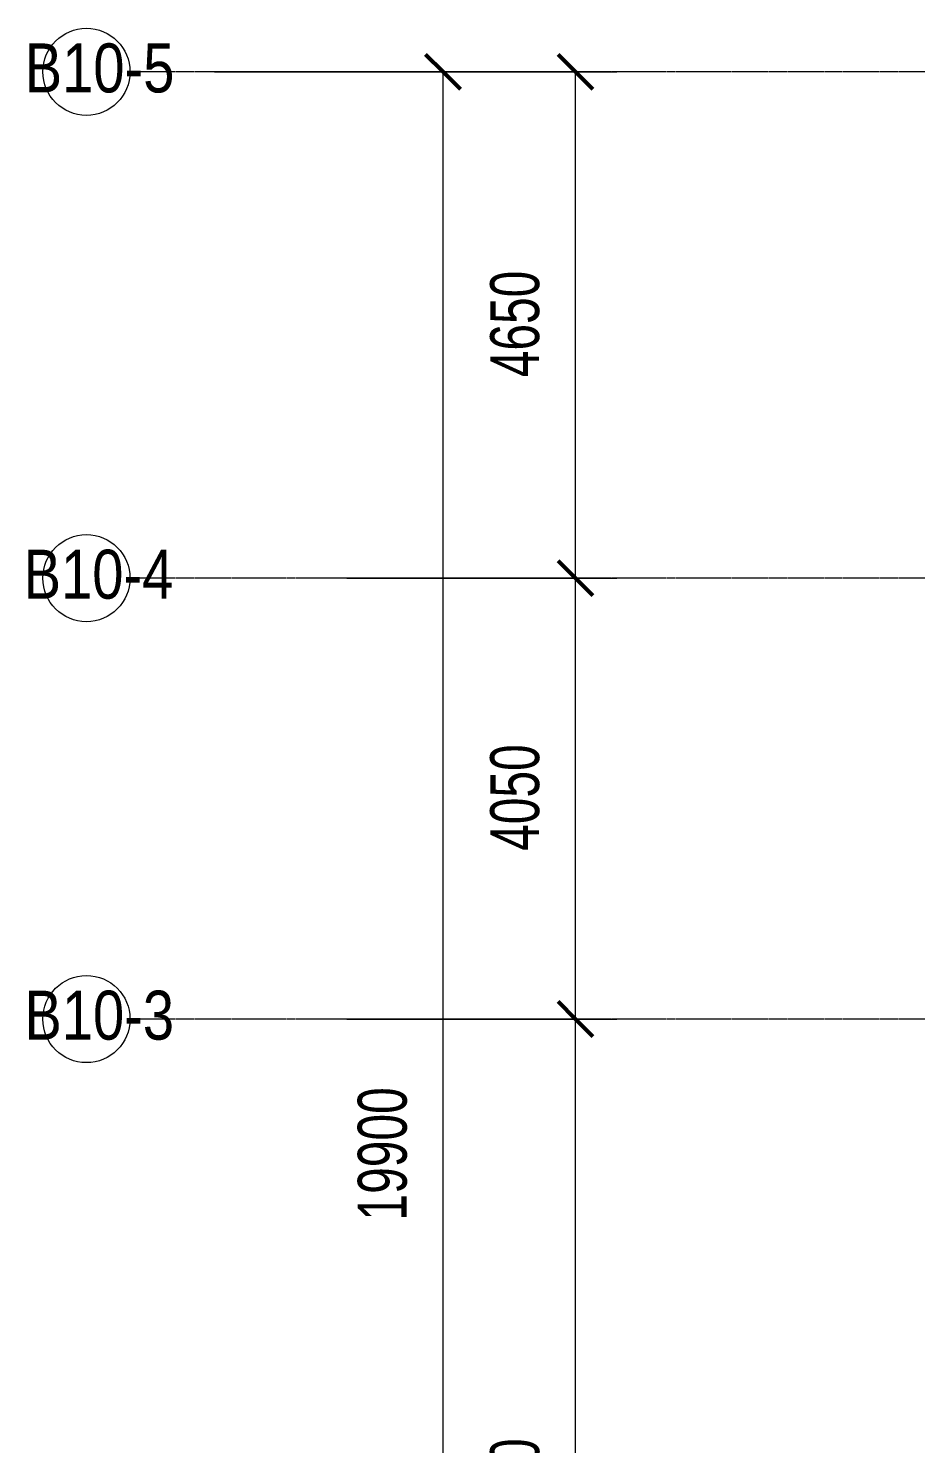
# Model space of a CAD drawing. Header units: millimetres. Extents: x 147592 to 200208, y -27981 to 8299.
# Drawn here: x 147592 to 155746, y -12600 to 400 of the extents above; entities that cross this region are included whole.
import ezdxf

# ---------------------------------------------------------------- set-up
doc = ezdxf.new("R2010")
doc.units = ezdxf.units.MM
doc.linetypes.add('轴网线', pattern=[22.24, 12.7, -3.18, 3.18, -3.18])
for name, color, linetype, lineweight in [('A-____-____-DIMS', 7, 'Continuous', 5), ('A-____-____-DIMS-100', 7, 'Continuous', 5), ('S-GRID-____-IDEN', 7, 'Continuous', 5), ('S-GRID-____-OTLN', 7, 'Continuous', 5)]:
    doc.layers.add(name, color=color, linetype=linetype, lineweight=lineweight)
doc.styles.add('Arial', font='arial.ttf', dxfattribs={"width": 0.7, "height": 450})
doc.styles.add('TJ_FangSong_Narrow', font='', dxfattribs={"height": 450})
doc.styles.get('TJ_FangSong_Narrow').set_extended_font_data('TJ_FangSong_Narrow')
doc.dimstyles.new('对角线-3_2_450_固定', dxfattribs={"dimscale": 304.8, "dimtxt": 459.11673, "dimasz": 1.049869, "dimexe": 1.246719, "dimexo": 0.0625, "dimgap": 0.656168, "dimtad": 1, "dimdec": 0, "dimzin": 0, "dimdsep": 46, "dimtxsty": 'Arial', "dimblk1": 'OBLIQUE', "dimblk2": 'OBLIQUE', "dimsah": 1, "dimcen": 0.09, "dimazin": 0, "dimtfac": 1, "dimtdec": 4, "dimtix": 1, "dimtmove": 0, "dimatfit": 3, "dimfxl": 6.889764, "dimfxlon": 1, "dimtvp": 1, "dimtolj": 1, "dimtzin": 0, "dimarcsym": 2})

# ---------------------------------------------------------------- blocks, each defined once
blk = doc.blocks.new('轴网 - R4_0-512320-三层给排水_消防平面图')
at = {"layer": 'S-GRID-____-IDEN', "color": 251, "true_color": 0x515151}
blk.add_circle((0, 0), 4, dxfattribs=at)
blk = doc.blocks.new('YXQH_AR_B9-20_rvt-1-三层给排水_消防平面图')
at = {"layer": 'S-GRID-____-OTLN', "color": 173, "linetype": '轴网线', "true_color": 0x5151ff}
for p, q in [((199021, 0), (148526, 0)), ((199021, -4650), (148526, -4650)), ((199021, -8700), (148526, -8700))]:
    blk.add_line(p, q, dxfattribs=at)
at = {"color": 173, "lineweight": 5, "true_color": 0x5151ff, "xscale": 99.99999999999993, "yscale": 99.99999999999993, "zscale": 99.99999999999993, "rotation": 89.99999999999984}
for p in [(148126, 0), (148126, -4650), (148126, -8700)]:
    blk.add_blockref('轴网 - R4_0-512320-三层给排水_消防平面图', p, dxfattribs=at)
at = {"layer": 'S-GRID-____-IDEN', "color": 251, "true_color": 0x515151, "char_height": 450, "attachment_point": 1, "style": 'TJ_FangSong_Narrow'}
for s, insert, width in [('B10-5', (147559, 261), 1362.87), ('B10-4', (147549, -4389), 1386.92), ('B10-3', (147556, -8439), 1370.89)]:
    blk.add_mtext(s, dxfattribs=dict(at, insert=insert, width=width))
blk = doc.blocks.new('DIMBLOCK3-三层给排水_消防平面图')
at = {"layer": 'A-____-____-DIMS-100', "color": 250, "lineweight": 50, "true_color": 0x444444}
for p, q in [((152620, -8700), (152460, -8540)), ((152620, -8700), (152780, -8860)), ((152620, -17400), (152460, -17240)), ((152620, -17400), (152780, -17560))]:
    blk.add_line(p, q, dxfattribs=at)
at = {"layer": 'A-____-____-DIMS-100', "color": 250, "true_color": 0x444444}
for p, q in [((150520, -8700), (153000, -8700)), ((152620, -8700), (150520, -8700)), ((152620, -17400), (152620, -8700)), ((150520, -17400), (153000, -17400)), ((152620, -17400), (150520, -17400))]:
    blk.add_line(p, q, dxfattribs=at)
at = {"layer": 'A-____-____-DIMS-100', "color": 0, "insert": (151836, -13530), "char_height": 450, "width": 1152.74, "attachment_point": 1, "rotation": 90, "line_spacing_factor": 0.941778, "style": 'Arial'}
blk.add_mtext('8700', dxfattribs=at)
blk = doc.blocks.new('_Oblique')
at = {"color": 0, "linetype": 'ByBlock', "lineweight": -2}
blk.add_line((-0.5, -0.5), (0.5, 0.5), dxfattribs=at)
blk = doc.blocks.new('DIMBLOCK4-三层给排水_消防平面图')
at = {"layer": 'A-____-____-DIMS-100', "color": 250, "lineweight": 50, "true_color": 0x444444}
for p, q in [((152620, -4650), (152460, -4490)), ((152620, -4650), (152780, -4810)), ((152620, -8700), (152460, -8540)), ((152620, -8700), (152780, -8860))]:
    blk.add_line(p, q, dxfattribs=at)
at = {"layer": 'A-____-____-DIMS-100', "color": 250, "true_color": 0x444444}
for p, q in [((150520, -4650), (153000, -4650)), ((152620, -4650), (150520, -4650)), ((152620, -8700), (152620, -4650)), ((150520, -8700), (153000, -8700)), ((152620, -8700), (150520, -8700))]:
    blk.add_line(p, q, dxfattribs=at)
at = {"layer": 'A-____-____-DIMS-100', "color": 0, "insert": (151836, -7155), "char_height": 450, "width": 1152.74, "attachment_point": 1, "rotation": 90, "line_spacing_factor": 0.941778, "style": 'Arial'}
blk.add_mtext('4050', dxfattribs=at)
blk = doc.blocks.new('DIMBLOCK5-三层给排水_消防平面图')
at = {"layer": 'A-____-____-DIMS-100', "color": 250, "lineweight": 50, "true_color": 0x444444}
for p, q in [((152620, 0), (152460, 160)), ((152620, 0), (152780, -160)), ((152620, -4650), (152460, -4490)), ((152620, -4650), (152780, -4810))]:
    blk.add_line(p, q, dxfattribs=at)
at = {"layer": 'A-____-____-DIMS-100', "color": 250, "true_color": 0x444444}
for p, q in [((150520, 0), (153000, 0)), ((152620, 0), (150520, 0)), ((152620, -4650), (152620, 0)), ((150520, -4650), (153000, -4650)), ((152620, -4650), (150520, -4650))]:
    blk.add_line(p, q, dxfattribs=at)
at = {"layer": 'A-____-____-DIMS-100', "color": 0, "insert": (151836, -2805), "char_height": 450, "width": 1152.74, "attachment_point": 1, "rotation": 90, "line_spacing_factor": 0.941778, "style": 'Arial'}
blk.add_mtext('4650', dxfattribs=at)
blk = doc.blocks.new('DIMBLOCK6-三层给排水_消防平面图')
at = {"layer": 'A-____-____-DIMS-100', "color": 250, "lineweight": 50, "true_color": 0x444444}
for p, q in [((151403, 0), (151243, 160)), ((151403, 0), (151563, -160)), ((151403, -19900), (151243, -19740)), ((151403, -19900), (151563, -20060))]:
    blk.add_line(p, q, dxfattribs=at)
at = {"layer": 'A-____-____-DIMS-100', "color": 250, "true_color": 0x444444}
for p, q in [((149303, 0), (151783, 0)), ((151403, 0), (149303, 0)), ((151403, -19900), (151403, 0)), ((149303, -19900), (151783, -19900)), ((151403, -19900), (149303, -19900))]:
    blk.add_line(p, q, dxfattribs=at)
at = {"layer": 'A-____-____-DIMS-100', "color": 0, "insert": (150619, -10550), "char_height": 450, "width": 1440.92, "attachment_point": 1, "rotation": 90, "line_spacing_factor": 0.941778, "style": 'Arial'}
blk.add_mtext('19900', dxfattribs=at)

msp = doc.modelspace()

# ---------------------------------------------------------------- block references
at = {"lineweight": 5}
msp.add_blockref('YXQH_AR_B9-20_rvt-1-三层给排水_消防平面图', (0, 0), dxfattribs=at)

# ---------------------------------------------------------------- dimensions: what is measured, and where the dimension line sits
at = {"layer": 'A-____-____-DIMS', "color": 250, "true_color": 0x444444}
for base, p1, p2, override, picture, middle in [((151403.4, 0), (149303.4, -19900), (149303.4, 0), {"dimpost": '<>', "dimfxl": 19900}, 'DIMBLOCK6-三层给排水_消防平面图', (150973.7, -9950)), ((152620, 0), (150520, -4650), (150520, 0), {"dimpost": '<>', "dimfxl": 4650}, 'DIMBLOCK5-三层给排水_消防平面图', (152190.2, -2325)), ((152620, -4650), (150520, -8700), (150520, -4650), {"dimpost": '<>', "dimfxl": 4050}, 'DIMBLOCK4-三层给排水_消防平面图', (152190.2, -6675)), ((152620, -8700), (150520, -17400), (150520, -8700), {"dimpost": '<>', "dimfxl": 8700}, 'DIMBLOCK3-三层给排水_消防平面图', (152190.2, -13050))]:
    dim = msp.add_linear_dim(base=base, p1=p1, p2=p2, angle=90, dimstyle='对角线-3_2_450_固定', override=override, dxfattribs=at)
    dim.commit()
    dim.dimension.update_dxf_attribs({"geometry": picture, "text_midpoint": middle})

doc.saveas('drawing.dxf')
